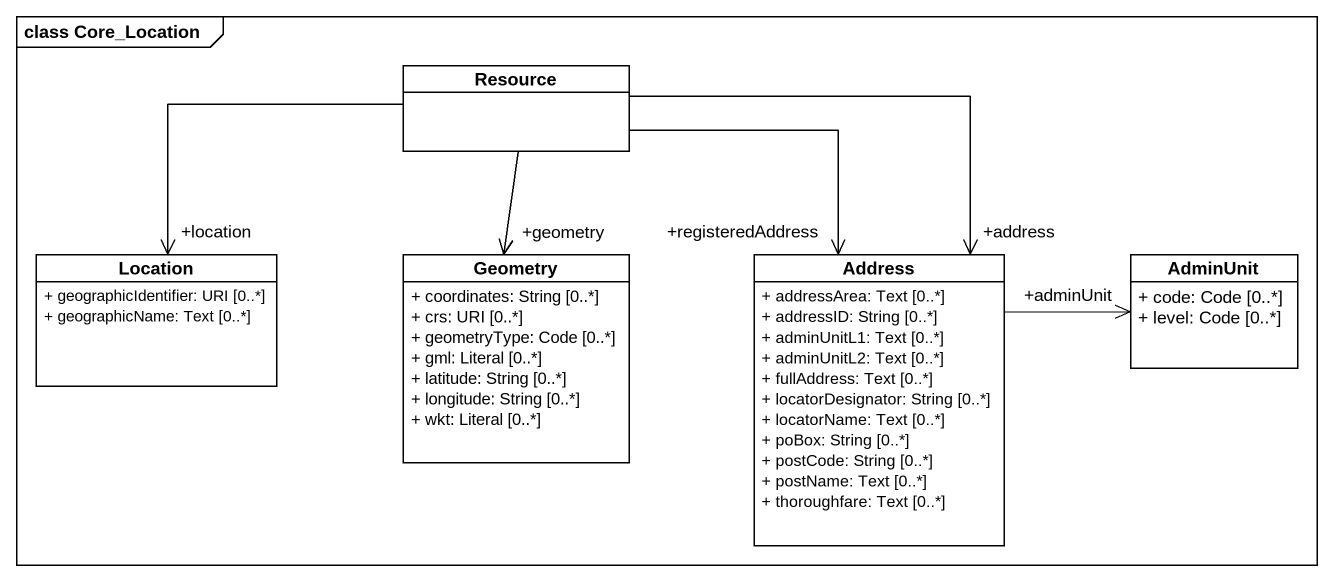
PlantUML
@startuml
mainframe class Core_Location
hide circle
hide empty members
skinparam classAttributeIconSize 0
class Resource
class Location {
  + geographicIdentifier: URI [0..*]
  + geographicName: Text [0..*]
}
class Geometry {
  + coordinates: String [0..*]
  + crs: URI [0..*]
  + geometryType: Code [0..*]
  + gml: Literal [0..*]
  + latitude: String [0..*]
  + longitude: String [0..*]
  + wkt: Literal [0..*]
}
class Address {
  + addressArea: Text [0..*]
  + addressID: String [0..*]
  + adminUnitL1: Text [0..*]
  + adminUnitL2: Text [0..*]
  + fullAddress: Text [0..*]
  + locatorDesignator: String [0..*]
  + locatorName: Text [0..*]
  + poBox: String [0..*]
  + postCode: String [0..*]
  + postName: Text [0..*]
  + thoroughfare: Text [0..*]
}
class AdminUnit {
  + code: Code [0..*]
  + level: Code [0..*]
}
Resource -left-> "+location" Location
Resource --> "+geometry" Geometry
Resource --> "+registeredAddress" Address
Resource --> "+address" Address
Address -right-> "+adminUnit" AdminUnit
@enduml
